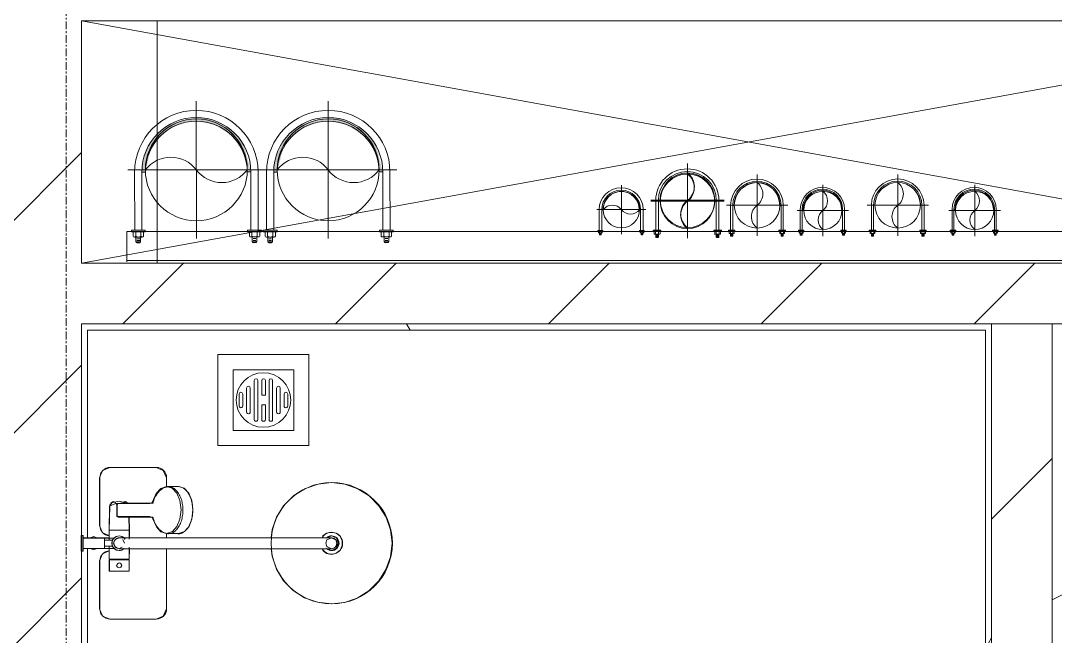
# Model space of a CAD drawing. Header units: millimetres. Extents: x 5121 to 246734, y -48180 to 129206.
# Drawn here: x 83478 to 85183, y 30522 to 31537 of the extents above; entities that cross this region are included whole.
import ezdxf

# ---------------------------------------------------------------- set-up
doc = ezdxf.new("R2010")
doc.units = ezdxf.units.MM
doc.linetypes.add('Grid Line', pattern=[22.225, 12.7, -3.175, 3.175, -3.175])
doc.linetypes.add('IMPORT-CENTER _3_', pattern=[10.16, 6.35, -1.27, 1.27, -1.27])
for name, color, linetype, lineweight in [('0-1', 7, 'Continuous', 5), ('0-2', 50, 'Continuous', 9), ('A-FLOR-PATT-1', 9, 'Continuous', 9), ('A-WALL-1', 250, 'Continuous', 18), ('A-WALL-2', 50, 'Continuous', 9), ('A-WALL-PATT-1', 9, 'Continuous', 9), ('A-WALL-PATT-3', 111, 'Continuous', 9), ('G-IMPT', 8, 'Continuous', 9), ('G-IMPT-2', 8, 'IMPORT-CENTER _3_', 9), ('M-EQPM', 50, 'Continuous', 9), ('M-EQPM-1', 253, 'Continuous', 9), ('P-SANR-FIXT', 6, 'Continuous', 9), ('P-SANR-FIXT-1', 253, 'Continuous', 9), ('S-BEAM-1', 50, 'Continuous', 9), ('S-GRID-1', 1, 'Grid Line', 9)]:
    doc.layers.add(name, color=color, linetype=linetype, lineweight=lineweight)
pattern_1 = [(45, (0, 0), (-175.3625, 175.3625), [])]
pattern_2 = [(0, (0, 0), (1259.84, 314.96), [103.937, -840.943, 103.937, -840.943, -5039.36]), (0, (0, 0), (1259.84, 314.96), [-1889.76, 103.937, -1785.823, 103.937, -840.943, -2204.72]), (0, (0, 0), (1259.84, 314.96), [-4724.4, 103.937, -525.983, 103.937, -1470.863]), (120, (472.44, 157.48), (-902.6834, 933.5734), [103.937, -840.943, 103.937, -5880.303]), (120, (472.44, 157.48), (-902.6834, 933.5734), [-1048.817, -840.943, 103.937, -1785.823, -3149.6]), (120, (472.44, 157.48), (-902.6834, 933.5734), [-3779.52, 103.937, -840.943, 103.937, -2100.783]), (120, (472.44, 157.48), (-902.6834, 933.5734), [-4828.337, -525.983, 103.937, -1470.863]), (240, (629.92, 787.4), (-357.1566, -1248.5334), [103.937, -840.943, 103.937, -5880.303]), (240, (629.92, 787.4), (-357.1566, -1248.5334), [-1048.817, -840.943, 103.937, -1785.823, -3149.6]), (240, (629.92, 787.4), (-357.1566, -1248.5334), [-3779.52, 103.937, -840.943, 103.937, -2100.783]), (240, (629.92, 787.4), (-357.1566, -1248.5334), [-4828.337, -525.983, 103.937, -1470.863])]

# ---------------------------------------------------------------- blocks, each defined once
blk = doc.blocks.new('NCV_TKTC_KET CAU_rvt-1-TKCS_MB TỔNG THỂ TẦNG 1')
at = {"layer": 'S-BEAM-1'}
for p, q in [((83702.6, 31349.4), (83702.6, 31536.9)), ((83702.6, 31340.5), (83702.6, 31349.4)), ((83702.6, 31136.9), (83702.6, 31340.5))]:
    blk.add_line(p, q, dxfattribs=at)
blk = doc.blocks.new('93925000_0001 - 93925000_top_dwg_93925000_T-348115-TKCS_MB TỔNG THỂ TẦNG 1')
at = {"layer": 'P-SANR-FIXT'}
for p, q in [((-29.3, -30.4), (-108, -30.4)), ((29.3, -30.4), (108, -30.4)), ((-125, -47.4), (-125, -123.4)), ((-46.3, -78.4), (-46.3, -46.7)), ((-27.2, -47.1), (-26.1, -47.1)), ((21.5, -45.9), (60.6, -46.7)), ((125, -47.4), (125, -123.4)), ((-9, -412.5), (-9, -62.5)), ((9, -62.5), (9, -412.5)), ((43, -64.7), (43, -117.7)), ((65.8, -117.7), (65.8, -64.7)), ((-27.2, -77.9), (-26.1, -77.9)), ((43, -78.7), (21.5, -79.2)), ((42.7, -117.9), (42.7, -117.9)), ((43.2, -117.6), (43.2, -117.5)), ((65.6, -117.5), (65.6, -117.6)), ((66.1, -117.9), (66.1, -117.9)), ((-108, -140.4), (-9, -140.4)), ((9, -140.4), (16.1, -140.4)), ((15.4, -159.1), (15.8, -143.3)), ((108, -140.4), (92.7, -140.4)), ((93, -143.3), (93.4, -159.1))]:
    blk.add_line(p, q, dxfattribs=at)
at = {"layer": 'P-SANR-FIXT', "flags": 128}
for points in [[(-45.8, -46.1), (-27.2, -46.1), (-27.2, -78.9), (-45.8, -78.9)], [(-26.1, -46), (-26.1, -78.9), (-9, -79)], [(21.5, -47.4), (21.5, -79.1), (9, -79)]]:
    blk.add_lwpolyline(points, dxfattribs=at)
at = {"layer": 'P-SANR-FIXT'}
for centre, radius in [((-36.5, -62.5), 3.95), ((0, -412.5), 100)]:
    blk.add_circle(centre, radius, dxfattribs=at)
for centre, radius, start, end in [((-108, -47.4), 17, 90, 180), ((-29.3, -47.4), 17, 4.7626, 90), ((29.3, -47.4), 17, 90, 175.2374), ((108, -47.4), 17, 360, 90), ((-45.8, -46.6), 0.5, 90, 180), ((0, -62.5), 12, 318.5904, 221.4096), ((59.7, -57.1), 10.5, 38.6491, 85.492), ((0, -62.5), 9, 90, 180.0008), ((0, -62.5), 9, 360, 90), ((45.7, -61.8), 2.59, 155.1929, 175.7071), ((45.9, -61.8), 2.75, 130.8294, 155.1929), ((46.1, -62.1), 3.08, 110.5459, 130.8294), ((54.4, -334.8), 275.9, 88.2683, 91.7343), ((-11.1, -67.1), 76.9, 1.7693, 4.1075), ((-45.8, -78.4), 0.5, 180, 270), ((65.2, -72.4), 3.46, 323.2522, 79.3541), ((52.5, -162.2), 45.2, 106.1472, 109.7766), ((53.2, -164.5), 47.7, 103.9355, 106.1665), ((39.1, -108.2), 10.4, 284.3956, 285.5116), ((40.8, -114.2), 4.19, 285.5116, 289.9665), ((40.2, -112.5), 6, 289.9665, 292.7061), ((41.4, -115.3), 2.96, 292.7061, 296.5405), ((41.3, -115.1), 3.16, 296.9591, 300.8286), ((41.8, -115.8), 2.26, 300.8286, 305.287), ((42.1, -116.4), 1.64, 305.287, 309.9326), ((42.6, -116.9), 0.906, 309.9326, 315.24), ((66.5, -116.6), 1.39, 229.6335, 235.1234), ((66.3, -116.8), 1.08, 225.1702, 229.6335), ((67.3, -115.4), 2.79, 235.1234, 238.7439), ((67.2, -115.6), 2.6, 238.7439, 243.4573), ((67.8, -114.4), 3.89, 243.9189, 246.8313), ((68.1, -113.8), 4.52, 246.843, 250.4792), ((68.3, -113.2), 5.24, 250.478, 254.0406), ((68.5, -112.7), 5.75, 254.0357, 256.0561), ((55.4, -165.2), 48.4, 73.8659, 76.0481), ((56.2, -162.4), 45.5, 70.241, 73.86), ((-108, -123.4), 17, 180, 270), ((37.1, -144.9), 21.6, 151.4775, 157.9654), ((39.3, -146.1), 24, 145.4892, 151.4815), ((41.5, -147.6), 26.8, 139.9517, 145.4927), ((43.6, -149.4), 29.5, 134.7867, 139.9744), ((46.2, -152), 33.2, 130.0223, 134.7808), ((47.7, -153.8), 35.5, 125.4414, 130.0144), ((49.9, -156.8), 39.2, 121.1773, 125.4365), ((50.6, -157.9), 40.5, 119.697, 121.1761), ((51, -158.7), 41.5, 117.0276, 119.7085), ((52.2, -161.1), 44.1, 113.3199, 117.0258), ((51.7, -159.9), 42.8, 109.7779, 113.2977), ((57.4, -159.2), 42.1, 66.6693, 70.2637), ((56.5, -161.3), 44.3, 62.9815, 66.6728), ((58, -158.4), 41.1, 60.2783, 62.9855), ((57.7, -158.9), 41.7, 58.8444, 60.2824), ((59.2, -156.4), 38.7, 54.5377, 58.8482), ((60.9, -154), 35.8, 50.0034, 54.5405), ((62.8, -151.7), 32.8, 45.1921, 50.0042), ((65, -149.6), 29.8, 40.0487, 45.1896), ((87.6, -128.4), 1.5, 180, 187.5386), ((87.6, -128.4), 1.5, 258.6057, 270), ((67.2, -147.7), 26.8, 34.5125, 40.0422), ((69.4, -146.2), 24.2, 28.5363, 34.4919), ((73.8, -143.9), 19.2, 21.6374, 28.9183), ((108, -123.4), 17, 270, 360), ((32.6, -143.6), 16.9, 172.414, 179.1297), ((33.7, -143.7), 17.9, 164.9525, 172.4168), ((35.2, -144.2), 19.5, 157.9614, 164.9563), ((71.2, -145), 22.1, 15.4436, 21.6374), ((76.8, -143.4), 16.2, 7.1859, 15.4436), ((73.9, -143.8), 19.1, 1.2699, 7.1859), ((32.7, -159), 17.3, 181.3198, 222.2619), ((76, -159), 17.4, 317.3098, 358.6393), ((54.2, -123), 60.6, 259.1395, 270.1494), ((54.2, -119.5), 64.1, 270.1494, 280.3637), ((0, -412.5), 18, 120.2491, 59.7509), ((0, -412.5), 12.2, 137.7946, 42.2054), ((0, -412.5), 9, 180, 0)]:
    blk.add_arc(centre, radius, start, end, dxfattribs=at)
for points, degree in [([(-12.9, 0), (-12.9, -1.5), (-12.9, -3)], 2), ([(12.9, 0), (0, 0), (-12.8, 0)], 2), ([(12.8, 0), (12.9, 0), (12.9, 0)], 2), ([(12.9, 0), (12.9, -1.5), (12.9, -3)], 2), ([(-12.9, -3), (0, -3), (12.8, -3)], 2), ([(-12.8, -3), (-12.9, -3), (-12.9, -3)], 2), ([(-8.5, -3.8), (-8.5, -20.9), (-8.5, -38)], 2), ([(8.5, -3.8), (8.5, -20.9), (8.5, -38)], 2), ([(-5, -46), (-15.5, -46), (-26.1, -46)], 2), ([(-8.5, -38), (0, -38), (8.5, -38)], 2), ([(-5, -38), (-5, -44.8), (-5, -51.6)], 2), ([(5, -38), (5, -44.8), (5, -51.6)], 2), ([(5, -46), (13.3, -46), (21.5, -46)], 2), ([(43.2, -61.6), (43.1, -62.2), (43.3, -62.8), (43, -63.5), (43, -64.1), (43, -64.7)], 5), ([(46.1, -59), (45.8, -59), (45.6, -59), (45.4, -59.1), (45.2, -59.1), (45, -59.2)], 5), ([(65.6, -61.6), (65.6, -60.8), (65.5, -60), (64.3, -59), (63.5, -59), (62.7, -59)], 5), ([(42.8, -182.5), (33, -180.6), (24.7, -176.4), (19.9, -170.7)], 3), ([(88.8, -170.8), (83.9, -176.5), (75.6, -180.7), (65.8, -182.5)], 3)]:
    blk.add_open_spline(points, degree=degree, dxfattribs=at)
for points, weights in [([(-9.3, -3), (-8.5, -3), (-8.5, -3.8)], [1, 0.707106775639, 1]), ([(9.3, -3), (8.5, -3), (8.5, -3.8)], [1, 0.707106765177, 1]), ([(21.5, -45.9), (21.5, -45.7), (21.5, -47.4)], [0.874147445041, 0.908470869121, 1]), ([(67.9, -74.4), (66.9, -75.7), (65.8, -76.4)], [1, 0.991614392871, 1]), ([(54.4, -167.3), (15.8, -167.3), (15.8, -143.6)], [1, 0.707106781187, 1]), ([(93, -143.6), (93, -167.3), (54.4, -167.3)], [1, 0.707106781187, 1])]:
    blk.add_rational_spline(points, weights, degree=2, dxfattribs=at)
blk.add_open_spline([(68, -50.6), (68.4, -51.1), (68.6, -51.7), (68.7, -53.5), (68.2, -54.7), (66.1, -57), (64.6, -58.1), (62.7, -59)], degree=3, knots=[0.3623591, 0.3623591, 0.3623591, 0.3623591, 0.4991435, 0.4991435, 0.7494159, 0.7494159, 0.9564651, 0.9564651, 0.9564651, 0.9564651], dxfattribs=at)
blk = doc.blocks.new('93925000_0001 - 93925000_top_dwg-348114-TKCS_MB TỔNG THỂ TẦNG 1')
blk.add_blockref('93925000_0001 - 93925000_top_dwg_93925000_T-348115-TKCS_MB TỔNG THỂ TẦNG 1', (0, 0))
blk = doc.blocks.new('93925000_0001 - 93925000_3D_low_dwg-V46-TKCS_MB TỔNG THỂ TẦNG 1')
at = {"layer": 'P-SANR-FIXT'}
for p, q in [((-13, 0.4), (-12.1, 0.4)), ((-13, 0.4), (-11.6, 0.4)), ((-13, 0.4), (-12.1, 0.4)), ((-13, 0.4), (-11.6, 0.4)), ((-13, -2.4), (-13, 0.4)), ((-13, -2.4), (-13, 0.4)), ((-12.1, 0.4), (-9.1, 0.4)), ((-12.1, 0.4), (-9.1, 0.4)), ((-8, 0.4), (-11.6, 0.4)), ((-8, 0.4), (-11.6, 0.4)), ((-9.1, 0.4), (-5, 0.4)), ((-9.1, 0.4), (-5, 0.4)), ((-2.7, 0.4), (-8, 0.4)), ((-2.7, 0.4), (-8, 0.4)), ((-5, 0.4), (0, 0.4)), ((-5, 0.4), (0, 0.4)), ((2.9, 0.4), (-2.7, 0.4)), ((2.9, 0.4), (-2.7, 0.4)), ((0, 0.4), (5.1, 0.4)), ((0, 0.4), (5.1, 0.4)), ((8.2, 0.4), (2.9, 0.4)), ((8.2, 0.4), (2.9, 0.4)), ((5.1, 0.4), (9, 0.4)), ((5.1, 0.4), (9, 0.4)), ((11.6, 0.4), (8.2, 0.4)), ((11.6, 0.4), (8.2, 0.4)), ((9, 0.4), (12, 0.4)), ((9, 0.4), (12, 0.4)), ((13, 0.4), (11.6, 0.4)), ((13, 0.4), (11.6, 0.4)), ((12, 0.4), (13, 0.4)), ((12, 0.4), (13, 0.4)), ((13, -2.4), (13, 0.4)), ((13, -2.4), (13, 0.4)), ((-12.1, -2.4), (-13, -2.4)), ((-13, -2.4), (-11.6, -2.4)), ((-12.1, -2.4), (-13, -2.4)), ((-13, -2.4), (-11.6, -2.4)), ((-9.1, -2.4), (-12.1, -2.4)), ((-9.1, -2.4), (-12.1, -2.4)), ((-11.1, -20.1), (-8.9, -14.6)), ((-5, -2.4), (-9.1, -2.4)), ((-8.9, -45.6), (-8.9, -2.4)), ((-6.1, -2.4), (-8.5, -2.4)), ((-8.5, -53.6), (-8.5, -2.4)), ((-0.3, -2.4), (-6.1, -2.4)), ((0, -2.4), (-5, -2.4)), ((-0.3, -2.4), (6.1, -2.4)), ((5.1, -2.4), (0, -2.4)), ((5.1, -2.4), (9, -2.4)), ((6.1, -2.4), (8.5, -2.4)), ((11.6, -2.4), (8.2, -2.4)), ((11.6, -2.4), (8.2, -2.4)), ((8.5, -2.4), (8.5, -53.6)), ((8.9, -2.4), (8.9, -45.6)), ((11.1, -20.1), (8.9, -15)), ((9, -2.4), (12, -2.4)), ((9, -2.4), (12, -2.4)), ((13, -2.4), (11.6, -2.4)), ((13, -2.4), (11.6, -2.4)), ((12, -2.4), (13, -2.4)), ((12, -2.4), (13, -2.4)), ((-120, -35), (-108, -30)), ((-108, -30), (-120, -35)), ((-108, -30), (-29.2, -30)), ((-29.2, -30), (-108, -30)), ((-29.2, -30), (-17.2, -35)), ((-17.2, -35), (-29.2, -30)), ((-9.3, -24.4), (-11.1, -20.1)), ((9.4, -24.4), (11.1, -20.1)), ((17.2, -35), (29.2, -30)), ((17.2, -35), (29.2, -30)), ((29.2, -30), (108, -30)), ((108, -30), (29.2, -30)), ((108, -30), (120, -35)), ((120, -35), (108, -30)), ((-125, -47), (-120, -35)), ((-120, -35), (-125, -47)), ((-125, -123), (-125, -47)), ((-125, -47), (-125, -123)), ((-46.3, -45.7), (-27.2, -45.6)), ((-46.3, -46.9), (-46.3, -45.7)), ((-46.3, -45.7), (-46.3, -46.9)), ((-46.3, -50.5), (-46.3, -46.9)), ((-46.3, -50.5), (-46.3, -56.1)), ((-27.2, -46.8), (-27.2, -45.6)), ((-27.2, -45.6), (-27.2, -46.8)), ((-27.2, -46.8), (-27.2, -50.4)), ((-27.2, -56), (-27.2, -50.4)), ((-26.1, -46.8), (-26.1, -45.6)), ((-8.5, -45.6), (-26.1, -45.6)), ((-26.1, -46.8), (-26.1, -50.4)), ((-26.1, -56), (-26.1, -50.4)), ((-17.2, -35), (-12.8, -45.6)), ((-12.8, -45.6), (-17.2, -35)), ((-4.4, -50.9), (-8.5, -53.6)), ((-4.4, -50.9), (-8.5, -53.6)), ((-4.6, -51), (-4.4, -50.9)), ((0, -50.1), (-4.4, -50.9)), ((4.4, -50.9), (0, -50.1)), ((4.4, -50.9), (4.6, -51)), ((4.4, -50.9), (8.5, -53.6)), ((4.4, -50.9), (8.5, -53.6)), ((21.5, -45.6), (8.5, -45.6)), ((17.2, -35), (12.8, -45.6)), ((12.8, -45.6), (17.2, -35)), ((21.5, -45.6), (60.6, -46.1)), ((21.5, -46.8), (21.5, -45.6)), ((21.5, -46.8), (21.5, -50.4)), ((21.5, -56), (21.5, -50.4)), ((60.6, -46.1), (66.7, -50.3)), ((65.3, -56), (62.2, -49.2)), ((66.7, -50.3), (69.5, -62.1)), ((120, -35), (125, -47)), ((125, -47), (120, -35)), ((125, -47), (125, -123)), ((125, -123), (125, -47)), ((-46.3, -56.1), (-46.3, -62.1)), ((-46.3, -68.1), (-46.3, -62.1)), ((-46.3, -73.7), (-46.3, -68.1)), ((-40.5, -62.1), (-39.4, -59.4)), ((-40.5, -62.1), (-39.3, -64.9)), ((-36.6, -58.1), (-39.4, -59.4)), ((-36.5, -66.1), (-39.3, -64.9)), ((-36.6, -58.1), (-33.6, -59.3)), ((-33.6, -64.8), (-36.5, -66.1)), ((-33.6, -59.3), (-32.5, -62.1)), ((-33.6, -64.8), (-32.5, -62.1)), ((-27.2, -62.1), (-27.2, -56)), ((-27.2, -68.2), (-27.2, -62.1)), ((-27.2, -73.8), (-27.2, -68.2)), ((-26.1, -62.1), (-26.1, -56)), ((-26.1, -68.2), (-26.1, -62.1)), ((-26.1, -73.8), (-26.1, -68.2)), ((-11.1, -57.5), (-12, -62.1)), ((-11.2, -57.7), (-12, -62.1)), ((-12, -62.1), (-11.2, -66.5)), ((-12, -62.1), (-11.2, -66.5)), ((-8.5, -53.6), (-11.2, -57.7)), ((-8.5, -53.6), (-11.2, -57.7)), ((-11.1, -57.5), (-11.2, -57.7)), ((-11.1, -66.7), (-11.2, -66.5)), ((-11.2, -66.5), (-8.5, -70.6)), ((-11.1, -66.7), (-8.5, -70.6)), ((-5.4, -54.9), (-9, -62.1)), ((-9, -62.1), (-6.3, -67.4)), ((-9, -62.1), (-9, -66.3)), ((-9, -79.5), (-9, -66.3)), ((-8.6, -62.9), (-6.3, -67.4)), ((0, -53.1), (-5.4, -54.9)), ((-5, -55.2), (-0.3, -53.2)), ((9, -62.1), (6.4, -55.7)), ((9, -62.1), (6.6, -56.5)), ((11.1, -57.5), (8.5, -53.6)), ((11.2, -57.7), (8.5, -53.6)), ((11.2, -57.7), (8.5, -53.6)), ((8.5, -70.6), (11.2, -66.5)), ((8.5, -70.6), (11.2, -66.5)), ((8.5, -70.6), (11.1, -66.7)), ((9, -62.1), (9, -66.5)), ((9, -79.6), (9, -66.5)), ((11.1, -57.5), (11.2, -57.7)), ((11.1, -66.7), (12, -62.1)), ((11.1, -66.7), (11.2, -66.5)), ((12, -62.1), (11.2, -57.7)), ((12, -62.1), (11.2, -57.7)), ((11.2, -66.5), (12, -62.1)), ((21.5, -62.1), (21.5, -56)), ((21.5, -68.2), (21.5, -62.1)), ((21.5, -73.8), (21.5, -68.2)), ((43.3, -68.3), (43.8, -62.2)), ((44.3, -58.6), (44.2, -112.9)), ((65.4, -58.6), (44.3, -58.6)), ((66.3, -68.3), (65.3, -56)), ((65.4, -58.6), (65.4, -112.9)), ((66.7, -73.9), (69.5, -62.1)), ((-46.3, -77.3), (-46.3, -73.7)), ((-46.3, -78.5), (-46.3, -77.3)), ((-46.3, -78.5), (-46.3, -77.3)), ((-46.3, -78.5), (-27.2, -78.6)), ((-27.2, -77.4), (-27.2, -73.8)), ((-27.2, -77.4), (-27.2, -78.6)), ((-27.2, -78.6), (-27.2, -77.4)), ((-26.1, -77.4), (-26.1, -73.8)), ((-26.1, -78.6), (-26.1, -77.4)), ((-26.1, -78.6), (-6.3, -78.6)), ((-9, -79.5), (-9, -94.5)), ((-8.5, -70.6), (-8.5, -70.6)), ((6.4, -68.5), (0, -71.1)), ((6.6, -71.9), (8.5, -70.6)), ((6.6, -71.8), (8.5, -70.6)), ((6.6, -78.6), (21.5, -78.6)), ((8.5, -70.6), (8.5, -70.6)), ((9, -79.6), (9, -94.6)), ((21.5, -77.4), (21.5, -73.8)), ((21.5, -78.6), (21.5, -77.4)), ((21.5, -78.6), (44.3, -78.3)), ((-9, -94.5), (-9, -122.1)), ((9, -94.6), (9, -122.1)), ((42.7, -116.4), (27.2, -123.6)), ((44.2, -112.9), (42.7, -116.4)), ((65.4, -112.9), (67, -116.4)), ((67, -116.4), (82.2, -123.4)), ((-120, -135), (-125, -123)), ((-125, -123), (-120, -135)), ((-108, -140), (-120, -135)), ((-120, -135), (-108, -140)), ((-9, -122.1), (-9, -352.1)), ((9, -352.1), (9, -122.1)), ((16, -140.4), (19, -131.1)), ((27.2, -123.6), (19, -131.1)), ((82.2, -123.4), (90.4, -130.7)), ((90.4, -130.7), (93.7, -140.4)), ((108, -140), (120, -135)), ((108, -140), (120, -135)), ((125, -123), (120, -135)), ((120, -135), (125, -123)), ((-8.8, -140), (-108, -140)), ((-108, -140), (-8.8, -140)), ((16.1, -140), (8.8, -140)), ((8.8, -140), (16.1, -140)), ((16, -140.4), (16, -160.1)), ((19.3, -150.1), (16, -140.4)), ((27.5, -157.3), (19.3, -150.1)), ((90.7, -149.6), (82.5, -157.2)), ((90.7, -149.6), (93.7, -140.4)), ((108, -140), (93.6, -140)), ((93.6, -140), (108, -140)), ((93.7, -140.4), (93.7, -160.1)), ((16, -160.1), (18.8, -169)), ((19.3, -169.7), (16, -160.1)), ((25.5, -175.3), (19.3, -169.7)), ((27.5, -157.3), (39.8, -162.4)), ((39.8, -162.4), (54.8, -164.2)), ((70.6, -162.2), (54.8, -164.2)), ((70.6, -162.2), (82.5, -157.2)), ((90.7, -169.3), (82.5, -176.8)), ((93.7, -160.1), (90.7, -169.3)), ((39.8, -182), (27.5, -177)), ((39.6, -182), (54.8, -183.9)), ((39.8, -182), (54.8, -183.9)), ((54.8, -183.9), (70.6, -181.9)), ((54.8, -183.9), (69.3, -182.2)), ((82.5, -176.8), (70.6, -181.9)), ((-42.5, -321.4), (-61.8, -333.3)), ((-21.4, -314.2), (-42.5, -321.4)), ((-9, -312.8), (-21.4, -314.2)), ((22.5, -314.4), (9, -312.9)), ((43, -321.6), (22.5, -314.4)), ((61.9, -333.3), (43, -321.6)), ((-61.8, -333.3), (-77.7, -348.9)), ((78.8, -350.3), (61.9, -333.3)), ((-77.7, -348.9), (-89.8, -367.9)), ((-9, -374.4), (-9, -352.1)), ((9, -374.3), (9, -352.1)), ((90.5, -369.3), (78.8, -350.3)), ((-89.8, -367.9), (-97.3, -388.9)), ((-9, -394.7), (-9, -374.4)), ((9, -394.5), (9, -374.3)), ((97.6, -390.1), (90.5, -369.3)), ((-97.3, -388.9), (-100, -411.9)), ((100, -411.9), (97.6, -390.1)), ((-16.7, -404), (-18.5, -411.9)), ((-11.8, -397.7), (-16.7, -404)), ((-12, -411.9), (-8.7, -403.6)), ((-9, -394.7), (-9, -407.6)), ((-5.4, -404.7), (-9, -411.9)), ((-9, -407.6), (-9, -411.9)), ((-5.4, -404.7), (-6.3, -405.5)), ((-5.4, -404.7), (0, -402.9)), ((5.4, -404.7), (0, -402.9)), ((9, -411.9), (5.4, -404.7)), ((5.4, -404.7), (6.2, -405.4)), ((12, -411.9), (8.3, -403.2)), ((9, -394.5), (9, -407.4)), ((9, -411.9), (9, -407.4)), ((11.7, -397.6), (16.7, -403.7)), ((11.7, -397.6), (16.7, -403.7)), ((16.7, -403.7), (18.5, -411.9)), ((16.7, -403.7), (18.5, -411.9)), ((-100, -411.9), (-97.6, -433.8)), ((-18.5, -411.9), (-18.5, -411.9)), ((-18.5, -411.9), (-16.5, -420.1)), ((-16.5, -420.1), (-11.3, -426.5)), ((-8.3, -420.6), (-12, -411.9)), ((-9, -411.9), (-9, -411.9)), ((0, -423.9), (-8.3, -420.6)), ((-5.4, -419.1), (-6.2, -418.4)), ((0, -420.9), (-5.4, -419.1)), ((0, -420.9), (-5.4, -419.1)), ((5.4, -419.1), (0, -420.9)), ((5.4, -419.1), (0, -420.9)), ((8.7, -420.2), (0, -423.9)), ((4.1, -429.9), (11.7, -426.2)), ((5.4, -419.1), (9, -411.6)), ((5.4, -419.1), (9, -411.9)), ((6.2, -418.4), (5.4, -419.1)), ((8.7, -420.2), (12, -411.9)), ((9, -411.6), (9, -411.9)), ((16.5, -420.1), (11.7, -426.2)), ((18.5, -411.9), (16.5, -420.1)), ((18.5, -411.9), (18.5, -411.9)), ((100, -411.9), (97.5, -433.9)), ((-97.6, -433.8), (-90.5, -454.4)), ((-11.3, -426.5), (-3.9, -429.9)), ((-11.3, -426.5), (-3.9, -430)), ((-3.9, -429.9), (4.1, -429.9)), ((-3.9, -430), (4.1, -429.9)), ((89.8, -455.8), (97.5, -433.9)), ((-90.5, -454.4), (-78.4, -473.9)), ((78, -474.5), (89.8, -455.8)), ((-78.4, -473.9), (-62.2, -490.2)), ((61.9, -490.4), (78, -474.5)), ((-62.2, -490.2), (-43.5, -501.9)), ((42.9, -502.2), (61.9, -490.4)), ((-43.5, -501.9), (-22.2, -509.4)), ((-22.2, -509.4), (-0.1, -511.9)), ((-0.1, -511.9), (22.1, -509.4)), ((22.1, -509.4), (42.9, -502.2))]:
    blk.add_line(p, q, dxfattribs=at)
blk = doc.blocks.new('93925000_0001 - FMM 93925000-V47-TKCS_MB TỔNG THỂ TẦNG 1')
for name in ['93925000_0001 - 93925000_3D_low_dwg-V46-TKCS_MB TỔNG THỂ TẦNG 1', '93925000_0001 - 93925000_top_dwg-348114-TKCS_MB TỔNG THỂ TẦNG 1']:
    blk.add_blockref(name, (0, 0))
blk = doc.blocks.new('THU NUOC - THU NUOC-V73-TKCS_MB TỔNG THỂ TẦNG 1')
at = {"layer": 'M-EQPM-1'}
for p, q in [((-66.3, -70.6), (-66.3, 79.4)), ((-66.3, 79.4), (83.7, 79.4)), ((83.7, 79.4), (83.7, -70.6)), ((58.7, 54.4), (-41.3, 54.4)), ((-41.3, 54.4), (-41.3, -45.6)), ((58.7, -45.6), (58.7, 54.4)), ((-1.1, 44.5), (18.5, 44.5)), ((18.5, 38.5), (-1.1, 38.5)), ((-23.3, 19.6), (40.9, 19.6)), ((-11, 32.1), (28.5, 32.1)), ((28.5, 26.1), (-11, 26.1)), ((40.9, 13.6), (-23.3, 13.6)), ((-23.3, 7.2), (0.7, 7.2)), ((0.7, 1.2), (-23.3, 1.2)), ((0.7, 7.2), (0.7, 1.2)), ((16.7, 1.2), (16.7, 7.2)), ((16.7, 7.2), (40.9, 7.2)), ((40.9, 1.2), (16.7, 1.2)), ((-23.3, -4.8), (40.9, -4.8)), ((40.9, -10.8), (-23.3, -10.8)), ((-11, -17.3), (28.5, -17.3)), ((28.5, -23.3), (-11, -23.3)), ((-1.1, -29.6), (18.5, -29.6)), ((-41.3, -45.6), (58.7, -45.6)), ((18.5, -35.6), (-1.1, -35.6)), ((83.7, -70.6), (-66.3, -70.6))]:
    blk.add_line(p, q, dxfattribs=at)
for centre, radius, start, end in [((8.7, 4.4), 45, 0, 180), ((8.7, 4.4), 45, 360, 180), ((-1.1, 41.5), 3, 90, 270), ((18.5, 41.5), 3, 270, 90), ((-23.3, 16.6), 3, 90, 270), ((-11, 29.1), 3, 90, 270), ((28.5, 29.1), 3, 270, 90), ((40.9, 16.6), 3, 270, 90), ((8.7, 4.4), 45, 180, 0), ((8.7, 4.4), 45, 180, 360), ((-23.3, 4.2), 3, 90, 270), ((40.9, 4.2), 3, 270, 90), ((-23.3, -7.8), 3, 90, 270), ((40.9, -7.8), 3, 270, 90), ((-11, -20.3), 3, 90, 270), ((-1.1, -32.6), 3, 90, 270), ((18.5, -32.6), 3, 270, 90), ((28.5, -20.3), 3, 270, 90)]:
    blk.add_arc(centre, radius, start, end, dxfattribs=at)
blk = doc.blocks.new('NCV_TKTC_TANG 1_rvt-1-TKCS_MB TỔNG THỂ TẦNG 1')
at = {"layer": 'A-FLOR-PATT-1'}
h = blk.add_hatch(dxfattribs=at)
h.set_pattern_fill('FP_6', color=256, style=0, pattern_type=2)
h.set_pattern_definition([(0, (0, 0), (2519.68, 629.92), [103.937, -1785.823, 103.937, -1785.823, -10078.72]), (0, (0, 0), (2519.68, 629.92), [-3779.52, 103.937, -3675.583, 103.937, -1785.823, -4409.44]), (0, (0, 0), (2519.68, 629.92), [-9448.8, 103.937, -1155.903, 103.937, -3045.663]), (120, (944.9, 314.96), (-1805.3667, 1867.147), [103.937, -1785.823, 103.937, -11864.543]), (120, (944.9, 314.96), (-1805.3667, 1867.147), [-1993.697, -1785.823, 103.937, -3675.583, -6299.2]), (120, (944.9, 314.96), (-1805.3667, 1867.147), [-7559.04, 103.937, -1785.823, 103.937, -4305.503]), (120, (944.9, 314.96), (-1805.3667, 1867.147), [-9552.737, -1155.903, 103.937, -3045.663]), (240, (1259.84, 1574.8), (-714.3133, -2497.067), [103.937, -1785.823, 103.937, -11864.543]), (240, (1259.84, 1574.8), (-714.3133, -2497.067), [-1993.697, -1785.823, 103.937, -3675.583, -6299.2]), (240, (1259.84, 1574.8), (-714.3133, -2497.067), [-7559.04, 103.937, -1785.823, 103.937, -4305.503]), (240, (1259.84, 1574.8), (-714.3133, -2497.067), [-9552.737, -1155.903, 103.937, -3045.663])])
h.paths.add_polyline_path([(86277.6, 24736.9), (86277.6, 30436.9), (86267.6, 30436.9), (86267.6, 30426.9), (85767.6, 30426.9), (85767.6, 31026.9), (85187.6, 31030.2), (85187.6, 31036.9), (85177.6, 31036.9), (85177.2, 28536.9), (83577.6, 28536.9), (83578.1, 28526.9), (83587.6, 28526.9), (83587.6, 25546.9), (83657.6, 25546.9), (83657.6, 27831.4), (84107.9, 27831.4), (84107.9, 27381.4), (85596.5, 27381.4), (85625.2, 27377.6), (85652, 27366.5), (85675, 27348.9), (85692.7, 27325.9), (85703.8, 27299.1), (85707.6, 27270.3), (85707.6, 25842.9), (85703.8, 25814.1), (85692.7, 25787.3), (85675, 25764.3), (85652, 25746.6), (85625.2, 25735.5), (85577.6, 25731.7), (84107.9, 25731.7), (84107.9, 25281.7), (83762.6, 25281.7), (83762.6, 24746.9), (86267.6, 24746.9), (86267.6, 24736.9), (86277.6, 24736.9)])
h = blk.add_hatch(dxfattribs=at)
h.set_pattern_fill('FP_4', color=256, style=0, pattern_type=2)
h.set_pattern_definition([(216.87, (516.46, 1291.15), (3873.4454, 2582.3069), [645.575, -5810.175]), (206.565, (1291.15, 903.8), (-1291.1515, -1291.1492), [1443.55, -1443.55]), (198.435, (1291.15, 258.23), (-2582.2983, -1291.1527), [816.596, -3266.38])])
h.paths.add_polyline_path([(86277.6, 24736.9), (86277.6, 30436.9), (86267.6, 30436.9), (86267.6, 30426.9), (85767.6, 30426.9), (85767.6, 31026.9), (85187.6, 31030.2), (85187.6, 31036.9), (85177.6, 31036.9), (85177.2, 28536.9), (83577.6, 28536.9), (83578.1, 28526.9), (83587.6, 28526.9), (83587.6, 25546.9), (83657.6, 25546.9), (83657.6, 27831.4), (84107.9, 27831.4), (84107.9, 27381.4), (85596.5, 27381.4), (85625.2, 27377.6), (85652, 27366.5), (85675, 27348.9), (85692.7, 27325.9), (85703.8, 27299.1), (85707.6, 27270.3), (85707.6, 25842.9), (85703.8, 25814.1), (85692.7, 25787.3), (85675, 25764.3), (85652, 25746.6), (85625.2, 25735.5), (85577.6, 25731.7), (84107.9, 25731.7), (84107.9, 25281.7), (83762.6, 25281.7), (83762.6, 24746.9), (86267.6, 24746.9), (86267.6, 24736.9), (86277.6, 24736.9)])
at = {"layer": 'A-WALL-PATT-1'}
h = blk.add_hatch(dxfattribs=at)
h.set_pattern_fill('FP_11', color=256, style=0, pattern_type=2)
h.set_pattern_definition(pattern_2)
h.paths.add_polyline_path([(83579.2, 31026.9), (85077.6, 31026.9), (85077.6, 31036.9), (83577.6, 31036.9), (83577.6, 31026.9)])
h = blk.add_hatch(dxfattribs=at)
h.set_pattern_fill('FP_2', color=256, style=0, pattern_type=2)
h.set_pattern_definition(pattern_1)
h.paths.add_polyline_path([(85148.6, 28636.9), (85177.6, 28636.9), (85177.6, 28736.9), (85077.6, 28736.9), (85077.6, 28636.9), (85116.3, 28636.9)])
h.paths.add_polyline_path([(85077.6, 29536.9), (85177.6, 29536.9), (85177.6, 31036.9), (85077.6, 31036.9), (85077.6, 29772.3)])
h = blk.add_hatch(dxfattribs=at)
h.set_pattern_fill('FP_11', color=256, style=0, pattern_type=2)
h.set_pattern_definition(pattern_2)
h.paths.add_polyline_path([(85067.6, 28646.9), (85077.6, 28646.9), (85077.6, 28736.9), (85067.6, 28736.9), (85067.6, 28716.1)])
h.paths.add_polyline_path([(85067.6, 29536.9), (85077.6, 29536.9), (85077.6, 31026.9), (85067.6, 31025.9), (85067.6, 29544.9)])
at = {"layer": 'A-WALL-1'}
for p, q in [((85077.6, 31036.9), (83577.6, 31036.9)), ((83577.6, 31036.9), (83577.6, 31026.9)), ((85177.6, 31036.9), (85077.6, 31036.9)), ((85077.6, 31036.9), (85077.6, 31026.9)), ((85077.6, 31026.9), (85077.6, 31036.9)), ((83577.6, 31026.9), (83577.6, 29168)), ((83587.6, 31026.9), (85067.6, 31026.9)), ((83587.6, 30684.3), (83587.6, 31026.9)), ((85067.6, 31026.9), (85067.6, 29536.9)), ((83587.6, 29169), (83587.6, 30666.4))]:
    blk.add_line(p, q, dxfattribs=at)
at = {"layer": 'A-WALL-2'}
for p, q in [((85177.6, 29536.9), (85177.6, 31036.9)), ((85077.6, 31026.9), (85077.6, 29536.9)), ((85077.6, 29536.9), (85077.6, 31026.9))]:
    blk.add_line(p, q, dxfattribs=at)
at = {"layer": 'M-EQPM-1', "rotation": 90.0000000000001}
blk.add_blockref('THU NUOC - THU NUOC-V73-TKCS_MB TỔNG THỂ TẦNG 1', (83882, 30902.8), dxfattribs=at)
at = {"layer": 'P-SANR-FIXT-1', "rotation": 90}
blk.add_blockref('93925000_0001 - FMM 93925000-V47-TKCS_MB TỔNG THỂ TẦNG 1', (83577.6, 30675.4), dxfattribs=at)
blk = doc.blocks.new('TKTC_XREF_251221_MB TANG 1 - TKTC_XREF_260130_MB TANG 1_dwg_CUM U_DN100-V207-TKCS_MB TỔNG THỂ TẦNG 1')
at = {"layer": 'G-IMPT'}
blk.add_hatch(color=256, dxfattribs=at).paths.add_polyline_path([(0, 61), (0, 57), (25.4, 50.7), (36.6, 43.1), (47.8, 30.5), (54.6, 15.8), (55.1, 14.6), (57, 0), (52.8, -20.2), (43.1, -36.6), (30.5, -47.8), (15.8, -54.6), (14.7, -55.1), (0, -58.9), (0, -61), (28.5, -53.7), (40.3, -45.3), (45.3, -40.3), (53.7, -28.5), (59.1, -14.8), (61, 0), (53.7, 28.5), (45.3, 40.3), (32.5, 51.3), (25.1, 55), (14.8, 59.1)])
for p, q in [((-79.1, 66.6), (-79.1, 63.4)), ((-76.6, 66.6), (-76.6, 63.4)), ((-74.6, 66.6), (-74.6, 63.4)), ((-72.7, 69.3), (-72.7, 60.7)), ((-66.9, 67.9), (-71.7, 67.9)), ((-66.9, 62.1), (-71.7, 62.1)), ((-65, 69), (0, 69)), ((-79.1, -63.4), (-79.1, -66.6)), ((-76.6, -63.4), (-76.6, -66.6)), ((-74.6, -63.4), (-74.6, -66.6)), ((-72.7, -60.7), (-72.7, -69.3)), ((-66.9, -62.1), (-71.7, -62.1)), ((-66.9, -67.9), (-71.7, -67.9)), ((-65, -69), (0, -69))]:
    blk.add_line(p, q, dxfattribs=at)
at = {"layer": 'G-IMPT', "flags": 128}
for points in [[(-71.7, 59.2), (-66.9, 59.2), (-66.9, 70.8), (-71.7, 70.8)], [(-66.9, 70.8), (-66.9, 72.7), (-65, 72.7), (-65, 57.3), (-66.9, 57.3), (-66.9, 59.2)], [(-72.7, 67.6), (-78.1, 67.6), (-78.1, 62.4), (-72.7, 62.4)], [(-65, 61), (0, 61), (0, 57)], [(-66.9, -59.2), (-66.9, -57.3), (-65, -57.3), (-65, -72.7), (-66.9, -72.7), (-66.9, -70.8)], [(-65, -61), (0, -61), (0, -57)], [(-72.7, -62.4), (-78.1, -62.4), (-78.1, -67.6), (-72.7, -67.6)], [(-71.7, -70.8), (-66.9, -70.8), (-66.9, -59.2), (-71.7, -59.2)]]:
    blk.add_lwpolyline(points, dxfattribs=at)
at = {"layer": 'G-IMPT'}
for centre, radius, start, end in [((-71.1, 69.3), 1.56, 112.6199, 247.3801), ((-78.1, 66.6), 0.96, 90, 180), ((-78.1, 63.4), 0.96, 180, 270), ((-67.9, 65), 4.8, 143.1301, 216.8699), ((-71.1, 60.7), 1.56, 112.6199, 247.3801), ((0, 0), 69, 270, 90), ((0, 0), 61, 270, 90), ((0, 0), 57, 270, 90), ((-78.1, -63.4), 0.96, 90, 180), ((-78.1, -66.6), 0.96, 180, 270), ((-71.1, -60.7), 1.56, 112.6199, 247.3801), ((-67.9, -65), 4.8, 143.1301, 216.8699), ((-71.1, -69.3), 1.56, 112.6199, 247.3801)]:
    blk.add_arc(centre, radius, start, end, dxfattribs=at)
blk = doc.blocks.new('TKTC_XREF_251221_MB TANG 1 - TKTC_XREF_260130_MB TANG 1_dwg_$cc-4202116-TKCS_MB TỔNG THỂ TẦNG 1')
at = {"layer": 'G-IMPT'}
blk.add_circle((0, 0), 0.5, dxfattribs=at)
for centre, radius, start, end in [((0, 0), 0.5, 90, 270), ((0.188, 0.25), 0.313, 126.8699, 233.1301), ((-0.188, -0.25), 0.313, 306.8699, 53.1301)]:
    blk.add_arc(centre, radius, start, end, dxfattribs=at)
at = {"layer": 'G-IMPT-2'}
for p, q in [((0, -0.673), (0, 0.673)), ((-0.673, 0), (0.673, 0))]:
    blk.add_line(p, q, dxfattribs=at)
blk = doc.blocks.new('TKTC_XREF_251221_MB TANG 1 - TKTC_XREF_260130_MB TANG 1_dwg_CUM U_DN150-4202127-TKCS_MB TỔNG THỂ TẦNG 1')
at = {"layer": 'G-IMPT'}
for p, q in [((445862.8, 374015.5), (445862.8, 374020.5)), ((445866.7, 374015.5), (445866.7, 374020.5)), ((445869.7, 374015.5), (445869.7, 374020.5)), ((445872.8, 374011.2), (445872.8, 374024.7)), ((445881.8, 374022.5), (445874.3, 374022.5)), ((445884.8, 374022), (445976.8, 374022)), ((445881.8, 374013.5), (445874.3, 374013.5)), ((445862.8, 373834.5), (445862.8, 373829.5)), ((445866.7, 373834.5), (445866.7, 373829.5)), ((445869.7, 373834.5), (445869.7, 373829.5)), ((445872.8, 373838.7), (445872.8, 373825.2)), ((445881.8, 373836.5), (445874.3, 373836.5)), ((445881.8, 373827.5), (445874.3, 373827.5)), ((445884.8, 373828), (445976.8, 373828))]:
    blk.add_line(p, q, dxfattribs=at)
at = {"layer": 'G-IMPT', "flags": 128}
for points in [[(445872.8, 374014), (445864.3, 374014), (445864.3, 374022), (445872.8, 374022)], [(445874.3, 374027), (445881.8, 374027), (445881.8, 374009), (445874.3, 374009)], [(445881.8, 374009), (445881.8, 374006), (445884.8, 374006), (445884.8, 374030), (445881.8, 374030), (445881.8, 374027)], [(445884.8, 374014), (445976.8, 374014), (445976.8, 374009)], [(445872.8, 373836), (445864.3, 373836), (445864.3, 373828), (445872.8, 373828)], [(445874.3, 373823), (445881.8, 373823), (445881.8, 373841), (445874.3, 373841)], [(445881.8, 373841), (445881.8, 373844), (445884.8, 373844), (445884.8, 373820), (445881.8, 373820), (445881.8, 373823)], [(445884.8, 373836), (445976.8, 373836), (445976.8, 373841)]]:
    blk.add_lwpolyline(points, dxfattribs=at)
at = {"layer": 'G-IMPT'}
for centre, radius, start, end in [((445864.3, 374020.5), 1.5, 90, 180), ((445875.2, 374024.7), 2.44, 112.6199, 247.3801), ((445880.3, 374018), 7.5, 143.1301, 216.8699), ((445976.8, 373925), 97, 270, 90), ((445864.3, 374015.5), 1.5, 180, 270), ((445875.2, 374011.2), 2.44, 112.6199, 247.3801), ((445976.8, 373925), 89, 270, 90), ((445976.8, 373925), 84, 270, 90), ((445864.3, 373834.5), 1.5, 90, 180), ((445864.3, 373829.5), 1.5, 180, 270), ((445875.2, 373838.7), 2.44, 112.6199, 247.3801), ((445880.3, 373832), 7.5, 143.1301, 216.8699), ((445875.2, 373825.2), 2.44, 112.6199, 247.3801)]:
    blk.add_arc(centre, radius, start, end, dxfattribs=at)
blk = doc.blocks.new('TKTC_XREF_251221_MB TANG 1 - TKTC_XREF_260130_MB TANG 1_dwg_CUM U_DN100-V206-TKCS_MB TỔNG THỂ TẦNG 1')
at = {"layer": 'G-IMPT'}
for p, q in [((-79.1, 66.6), (-79.1, 63.4)), ((-76.6, 66.6), (-76.6, 63.4)), ((-74.6, 66.6), (-74.6, 63.4)), ((-72.7, 69.3), (-72.7, 60.7)), ((-66.9, 67.9), (-71.7, 67.9)), ((-65, 69), (0, 69)), ((-66.9, 62.1), (-71.7, 62.1)), ((-79.1, -63.4), (-79.1, -66.6)), ((-76.6, -63.4), (-76.6, -66.6)), ((-74.6, -63.4), (-74.6, -66.6)), ((-72.7, -60.7), (-72.7, -69.3)), ((-66.9, -62.1), (-71.7, -62.1)), ((-66.9, -67.9), (-71.7, -67.9)), ((-65, -69), (0, -69))]:
    blk.add_line(p, q, dxfattribs=at)
at = {"layer": 'G-IMPT', "flags": 128}
for points in [[(-72.7, 67.6), (-78.1, 67.6), (-78.1, 62.4), (-72.7, 62.4)], [(-71.7, 59.2), (-66.9, 59.2), (-66.9, 70.8), (-71.7, 70.8)], [(-66.9, 70.8), (-66.9, 72.7), (-65, 72.7), (-65, 57.3), (-66.9, 57.3), (-66.9, 59.2)], [(-65, 61), (0, 61), (0, 57)], [(-72.7, -62.4), (-78.1, -62.4), (-78.1, -67.6), (-72.7, -67.6)], [(-71.7, -70.8), (-66.9, -70.8), (-66.9, -59.2), (-71.7, -59.2)], [(-66.9, -59.2), (-66.9, -57.3), (-65, -57.3), (-65, -72.7), (-66.9, -72.7), (-66.9, -70.8)], [(-65, -61), (0, -61), (0, -57)]]:
    blk.add_lwpolyline(points, dxfattribs=at)
at = {"layer": 'G-IMPT'}
for centre, radius, start, end in [((-78.1, 66.6), 0.96, 90, 180), ((-71.1, 69.3), 1.56, 112.6199, 247.3801), ((-67.9, 65), 4.8, 143.1301, 216.8699), ((0, 0), 69, 270, 90), ((-78.1, 63.4), 0.96, 180, 270), ((-71.1, 60.7), 1.56, 112.6199, 247.3801), ((0, 0), 61, 270, 90), ((0, 0), 57, 270, 90), ((-78.1, -63.4), 0.96, 90, 180), ((-71.1, -60.7), 1.56, 112.6199, 247.3801), ((-67.9, -65), 4.8, 143.1301, 216.8699), ((-78.1, -66.6), 0.96, 180, 270), ((-71.1, -69.3), 1.56, 112.6199, 247.3801)]:
    blk.add_arc(centre, radius, start, end, dxfattribs=at)
blk = doc.blocks.new('TKTC_XREF_251221_MB TANG 1 - TKTC_XREF_260130_MB TANG 1_dwg_$cc-V223-TKCS_MB TỔNG THỂ TẦNG 1')
at = {"layer": 'G-IMPT'}
blk.add_circle((0, 0), 0.5, dxfattribs=at)
for centre, radius, start, end in [((0, 0), 0.5, 90, 270), ((0.188, 0.25), 0.313, 126.8699, 233.1301), ((-0.188, -0.25), 0.313, 306.8699, 53.1301)]:
    blk.add_arc(centre, radius, start, end, dxfattribs=at)
at = {"layer": 'G-IMPT-2'}
for p, q in [((0, -0.673), (0, 0.673)), ((-0.673, 0), (0.673, 0))]:
    blk.add_line(p, q, dxfattribs=at)
blk = doc.blocks.new('TKTC_XREF_251221_MB TANG 1 - TKTC_XREF_260130_MB TANG 1_dwg_$cc-4202128-TKCS_MB TỔNG THỂ TẦNG 1')
at = {"layer": 'G-IMPT'}
blk.add_circle((0, 0), 0.5, dxfattribs=at)
for centre, radius, start, end in [((0, 0), 0.5, 90, 270), ((0.188, 0.25), 0.313, 126.8699, 233.1301), ((-0.188, -0.25), 0.313, 306.8699, 53.1301)]:
    blk.add_arc(centre, radius, start, end, dxfattribs=at)
at = {"layer": 'G-IMPT-2'}
for p, q in [((0, -0.673), (0, 0.673)), ((-0.673, 0), (0.673, 0))]:
    blk.add_line(p, q, dxfattribs=at)
blk = doc.blocks.new('TKTC_XREF_251221_MB TANG 1 - TKTC_XREF_260130_MB TANG 1_dwg-4202109-TKCS_MB TỔNG THỂ TẦNG 1')
at = {"layer": 'G-IMPT', "flags": 128}
blk.add_lwpolyline([(-119499.2, -370207.2), (-119499.2, -370157.2), (-117949, -370157.2), (-117949, -370205.3), (-119499.2, -370205.3)], dxfattribs=at)
at = {"extrusion": (0, 0, -1)}
for name, p, xscale, yscale, zscale, rotation in [('TKTC_XREF_251221_MB TANG 1 - TKTC_XREF_260130_MB TANG 1_dwg_$cc-4202116-TKCS_MB TỔNG THỂ TẦNG 1', (119384.7, -370055.6), 168.0000000000956, 168.0000000000956, -168.0000000000956, 269.9277821117897), ('TKTC_XREF_251221_MB TANG 1 - TKTC_XREF_260130_MB TANG 1_dwg_$cc-4202116-TKCS_MB TỔNG THỂ TẦNG 1', (119167.3, -370055.6), 168.0000000000956, 168.0000000000956, -168.0000000000956, 269.9277821117897), ('TKTC_XREF_251221_MB TANG 1 - TKTC_XREF_260130_MB TANG 1_dwg_$cc-4202128-TKCS_MB TỔNG THỂ TẦNG 1', (118575.3, -370107.5), 90.07930181379496, 90.07930181379496, -90.07930181379496, 180), ('TKTC_XREF_251221_MB TANG 1 - TKTC_XREF_260130_MB TANG 1_dwg_$cc-4202128-TKCS_MB TỔNG THỂ TẦNG 1', (118575.2, -370105.8), 90.07930181379496, 90.07930181379496, -90.07930181379496, 180), ('TKTC_XREF_251221_MB TANG 1 - TKTC_XREF_260130_MB TANG 1_dwg_CUM U_DN150-4202127-TKCS_MB TỔNG THỂ TẦNG 1', (319069, -609232.6), 0.5361863203273853, 0.5361863203273853, -0.5361863203273853, 90.00000000000001), ('TKTC_XREF_251221_MB TANG 1 - TKTC_XREF_260130_MB TANG 1_dwg_CUM U_DN150-4202127-TKCS_MB TỔNG THỂ TẦNG 1', (319069, -609232.6), 0.5361863203273853, 0.5361863203273853, -0.5361863203273853, 90.00000000000001), ('TKTC_XREF_251221_MB TANG 1 - TKTC_XREF_260130_MB TANG 1_dwg_$cc-4202128-TKCS_MB TỔNG THỂ TẦNG 1', (118460.6, -370114), 75.06608484482913, 75.06608484482913, -75.06608484482913, 180), ('TKTC_XREF_251221_MB TANG 1 - TKTC_XREF_260130_MB TANG 1_dwg_$cc-4202128-TKCS_MB TỔNG THỂ TẦNG 1', (118460.6, -370114), 75.06608484482913, 75.06608484482913, -75.06608484482913, 180), ('TKTC_XREF_251221_MB TANG 1 - TKTC_XREF_260130_MB TANG 1_dwg_$cc-4202128-TKCS_MB TỔNG THỂ TẦNG 1', (118228.9, -370114), 75.06608484482913, 75.06608484482913, -75.06608484482913, 180), ('TKTC_XREF_251221_MB TANG 1 - TKTC_XREF_260130_MB TANG 1_dwg_$cc-V223-TKCS_MB TỔNG THỂ TẦNG 1', (118684.2, -370121.2), 59.85000000000383, 59.85000000000383, -59.85000000000383, 269.9990086637468), ('TKTC_XREF_251221_MB TANG 1 - TKTC_XREF_260130_MB TANG 1_dwg_CUM U_DN100-V206-TKCS_MB TỔNG THỂ TẦNG 1', (118684.6, -370121.2), 0.5250000000000002, 0.5250000000000002, -0.5250000000000002, 90.00099133829461), ('TKTC_XREF_251221_MB TANG 1 - TKTC_XREF_260130_MB TANG 1_dwg_CUM U_DN150-4202127-TKCS_MB TỔNG THỂ TẦNG 1', (285538.7, -569386.4), 0.4468219336061545, 0.4468219336061545, -0.4468219336061545, 90.00000000000001), ('TKTC_XREF_251221_MB TANG 1 - TKTC_XREF_260130_MB TANG 1_dwg_CUM U_DN150-4202127-TKCS_MB TỔNG THỂ TẦNG 1', (285538.7, -569386.4), 0.4468219336061545, 0.4468219336061545, -0.4468219336061545, 90.00000000000001), ('TKTC_XREF_251221_MB TANG 1 - TKTC_XREF_260130_MB TANG 1_dwg_$cc-4202128-TKCS_MB TỔNG THỂ TẦNG 1', (118352.2, -370122.5), 63.05551126965647, 63.05551126965647, -63.05551126965647, 180), ('TKTC_XREF_251221_MB TANG 1 - TKTC_XREF_260130_MB TANG 1_dwg_CUM U_DN150-4202127-TKCS_MB TỔNG THỂ TẦNG 1', (258698.4, -537509.4), 0.3753304242291697, 0.3753304242291697, -0.3753304242291697, 90.00000000000001), ('TKTC_XREF_251221_MB TANG 1 - TKTC_XREF_260130_MB TANG 1_dwg_CUM U_DN150-4202127-TKCS_MB TỔNG THỂ TẦNG 1', (285306.7, -569386.2), 0.4468219336061545, 0.4468219336061545, -0.4468219336061545, 90.00000000000001), ('TKTC_XREF_251221_MB TANG 1 - TKTC_XREF_260130_MB TANG 1_dwg_$cc-4202128-TKCS_MB TỔNG THỂ TẦNG 1', (118102, -370122.5), 63.05551126965647, 63.05551126965647, -63.05551126965647, 180), ('TKTC_XREF_251221_MB TANG 1 - TKTC_XREF_260130_MB TANG 1_dwg_CUM U_DN150-4202127-TKCS_MB TỔNG THỂ TẦNG 1', (258448.2, -537509.4), 0.3753304242291697, 0.3753304242291697, -0.3753304242291697, 90.00000000000001)]:
    blk.add_blockref(name, p, dxfattribs=dict(at, xscale=xscale, yscale=yscale, zscale=zscale, rotation=rotation))
at = {"xscale": 1.473684210526311, "yscale": 1.473684210526311, "zscale": 1.473684210526311, "rotation": 90.07221788661575}
for p in [(-119384.7, -370059.2), (-119167.3, -370059.2)]:
    blk.add_blockref('TKTC_XREF_251221_MB TANG 1 - TKTC_XREF_260130_MB TANG 1_dwg_CUM U_DN100-V207-TKCS_MB TỔNG THỂ TẦNG 1', p, dxfattribs=at)
blk = doc.blocks.new('TKTC_XREF_251221_MB TANG 1 - TKTC_XREF_251221_MB TANG 1-2038492-TKCS_MB TỔNG THỂ TẦNG 1')
blk.add_blockref('TKTC_XREF_251221_MB TANG 1 - TKTC_XREF_260130_MB TANG 1_dwg-4202109-TKCS_MB TỔNG THỂ TẦNG 1', (169499.1, 384109.7))

msp = doc.modelspace()

# ---------------------------------------------------------------- hatches: boundary and pattern name
at = {"layer": 'A-WALL-PATT-3'}
h = msp.add_hatch(dxfattribs=at)
h.set_pattern_fill('FP_1', color=256, style=0, pattern_type=2)
h.set_pattern_definition(pattern_1)
h.paths.add_polyline_path([(83577.6, 25536.9), (83577.6, 28836.9), (83377.6, 28836.9), (83377.6, 25536.9)])
h.paths.add_polyline_path([(83377.6, 29036.9), (83577.6, 29036.9), (83577.6, 32236.9), (83377.6, 32236.9), (83377.6, 29426.1)])
h = msp.add_hatch(dxfattribs=at)
h.set_pattern_fill('FP_1', color=256, style=0, pattern_type=2)
h.set_pattern_definition(pattern_1)
h.paths.add_polyline_path([(83961.5, 31036.9), (85877.6, 31038.5), (85877.6, 31136.9), (83577.6, 31136.9), (83577.6, 31036.9), (83639.1, 31036.9)])

# ---------------------------------------------------------------- linework, layer by layer
at = {"layer": '0-2'}
for p, q in [((85777.6, 31536.9), (83577.6, 31136.9)), ((83577.6, 31536.9), (85777.6, 31136.9))]:
    msp.add_line(p, q, dxfattribs=at)
at = {"layer": 'A-WALL-1'}
for p, q in [((83577.6, 31136.9), (83577.6, 31536.9)), ((83577.6, 31536.9), (85777.6, 31536.9)), ((85777.6, 31136.9), (83577.6, 31136.9)), ((83577.6, 29168), (83577.6, 31036.9)), ((83577.6, 31036.9), (85777.7, 31036.9))]:
    msp.add_line(p, q, dxfattribs=at)
at = {"layer": 'S-GRID-1'}
msp.add_line((83552.6, 23210.6), (83552.6, 78232.7), dxfattribs=at)

# ---------------------------------------------------------------- block references
at = {"layer": '0-1'}
for name in ['NCV_TKTC_KET CAU_rvt-1-TKCS_MB TỔNG THỂ TẦNG 1', 'NCV_TKTC_TANG 1_rvt-1-TKCS_MB TỔNG THỂ TẦNG 1']:
    msp.add_blockref(name, (0, 0), dxfattribs=at)
at = {"layer": 'M-EQPM'}
msp.add_blockref('TKTC_XREF_251221_MB TANG 1 - TKTC_XREF_251221_MB TANG 1-2038492-TKCS_MB TỔNG THỂ TẦNG 1', (33652.6, 17236.9), dxfattribs=at)

doc.saveas('drawing.dxf')
